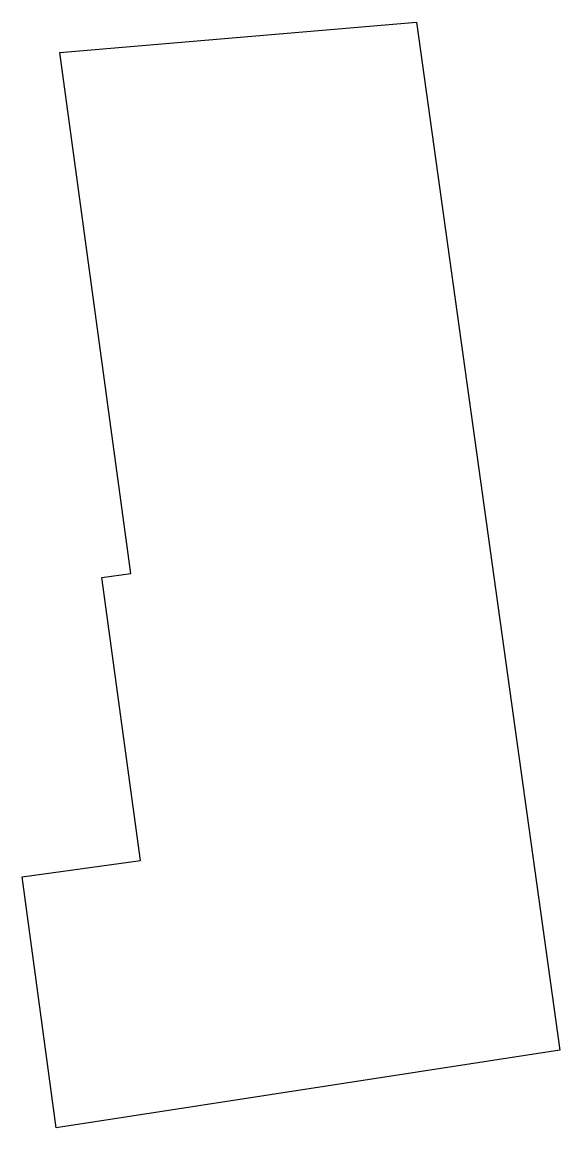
# Model space of a CAD drawing. Header units: millimetres. Extents: x 614425.6 to 614434.2, y 1320574.6 to 1320592.4.
import ezdxf

# ---------------------------------------------------------------- set-up
doc = ezdxf.new("R2010")
doc.units = ezdxf.units.MM

msp = doc.modelspace()

# ---------------------------------------------------------------- linework, layer by layer
msp.add_lwpolyline([(614426.199, 1320591.898), (614431.928, 1320592.388), (614434.232, 1320575.878), (614426.137, 1320574.632), (614425.592, 1320578.665), (614427.495, 1320578.924), (614426.874, 1320583.472), (614427.34, 1320583.536), (614426.199, 1320591.898)])

doc.saveas('drawing.dxf')
